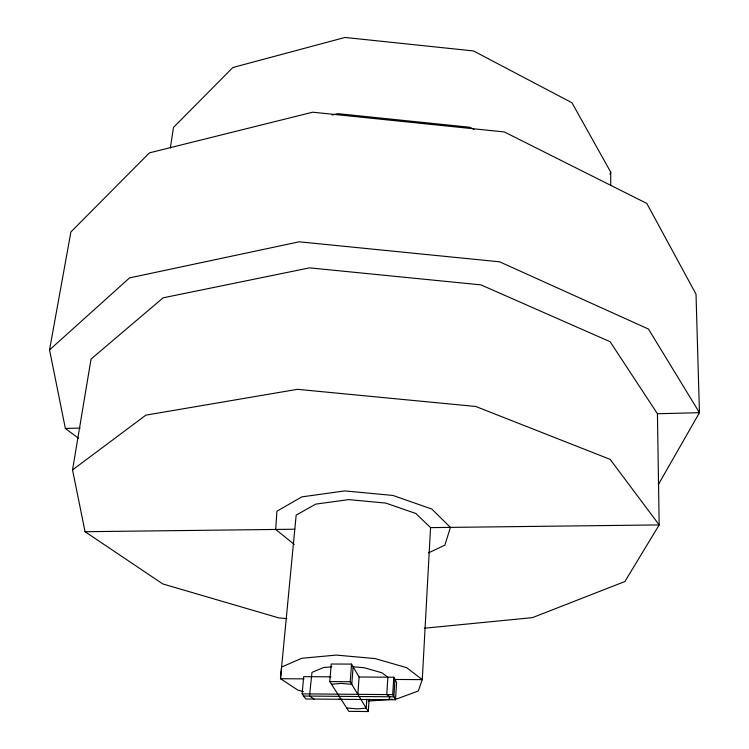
<?xml version="1.0" encoding="UTF-8"?>
<svg xmlns="http://www.w3.org/2000/svg" width="749" height="749" viewBox="0 0 749 749"><rect width="100%" height="100%" fill="white"/><g stroke="black" fill="none" stroke-linecap="round" stroke-linejoin="round"><path stroke-width="1.12" d="M303.411 691.57L297.765 690.054L280.482 678.716L296.164 515.097L315.732 504.124L348.734 499.611L385.754 503.085L415.826 513.477L430.544 527.624L422.277 679.633L418.317 690.999L396.923 698.864L394.657 699.042M331.067 676.834L303.673 676.665L302.137 693.874L305.714 698.986L395.509 699.791L392.701 694.632L393.796 677.227L359.108 677.012L351.543 664.101L331.217 664.007L329.785 681.599L348.828 711.344L368.265 711.55L369.126 699.154M395.509 699.791L396.586 682.517L393.796 677.227M366.86 699.126L366.224 708.179L357.217 708.872L346.647 707.936M357.844 694.342L359.108 677.012M368.265 711.55L350.214 681.73L351.543 664.101M170.369 147.928L173.487 127.405L232.873 67.504L344.989 37.45L473.49 50.941L571.936 102.744L610.735 172.158L610.744 184.956M286.923 618.627L278.768 617.888L162.767 583.93L85.058 531.706L72.531 469.913L91.05 359.08L163.095 297.83L309.552 267.861L480.886 284.863L610.098 341.703L657.435 413.738L659.176 524.918L624.909 581.524L532.427 617.644L424.318 628.233M78.345 438.165L65.36 428.447L49.546 349.895L70.902 231.956L149.416 152.862L312.67 112.2L504.339 131.955L646.799 203.428L696.018 294.188L699.454 412.69L658.324 484.631M388.918 699.725L389.808 696.767L386.765 694.576L387.879 677.19L381.915 672.771L364.229 667.752L353.097 666.76L351.787 684.333L341.366 683.406L331.479 684.24M609.948 174.348L610.735 172.158M49.546 349.895L129.549 277.898L299.216 241.805L499.639 261.822L648.456 329.045L699.454 412.69L657.435 413.738M72.531 469.913L145.877 415.143L297.465 389.321L475.765 406.482L610.173 459.371L659.176 524.918L430.544 527.624M428.428 552.921L444.859 545.15L450.421 527.39L431.789 509.039L392.869 495.435L344.69 490.913L301.894 496.868L276.915 511.211L275.688 529.449L294.282 544.439M332.125 115.037L337.752 113.651L469.801 127.264L473.967 129.334M331.854 666.807L323.54 667.546L311.977 672.377L309.515 696.074L314.046 699.06M368.695 701.092L392.401 699.22M65.36 428.447L80.134 428.082M85.058 531.706L294.834 529.225M304.047 678.866L280.482 678.716L281.577 667.05L301.81 658.277L336.273 655.085L375.071 658.568L406.698 667.687L422.277 679.633L394.966 679.455L393.88 696.804L303.645 696.027M329.785 681.599L350.214 681.73M302.137 693.874L392.701 694.632M338.679 699.182L342.153 699.491"/></g></svg>
